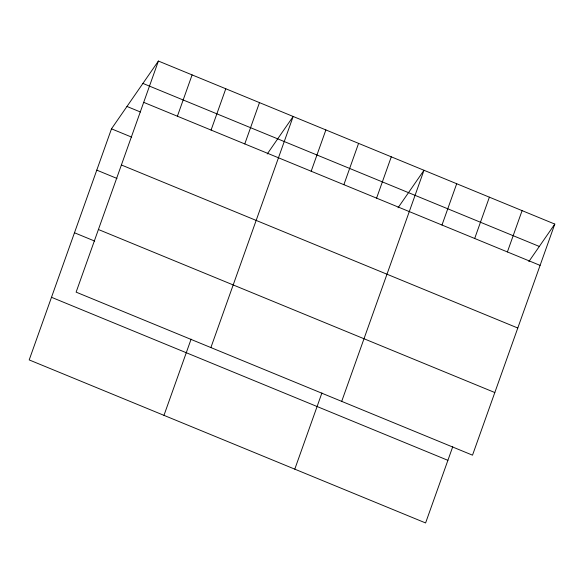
<?xml version="1.0" encoding="UTF-8"?>
<svg xmlns="http://www.w3.org/2000/svg" width="584" height="584" viewBox="0 0 584 584"><rect width="100%" height="100%" fill="white"/><g stroke="black" fill="none" stroke-linecap="round" stroke-linejoin="round"><path stroke-width="0.88" d="M158.403 61.043L76.117 292.139L472.514 455.17L554.8 224.081L158.403 61.043L111.486 128.83L29.2 359.919L425.597 522.957L452.739 446.738M177.39 116.209L192.099 74.905M211.079 130.071L225.789 88.761M244.776 143.927L259.486 102.616M163.973 415.355L191.114 339.136M210.89 347.568L293.175 116.479L267.231 153.972M311.17 171.236L325.879 129.925M343.874 184.683L358.583 143.379M376.578 198.137L391.287 156.826M294.789 469.156L321.923 392.937M341.698 401.369L423.991 170.28L398.04 207.773M441.986 225.037L456.695 183.726M474.683 238.484L489.392 197.18M507.386 251.938L522.096 210.627M528.849 261.574L554.8 224.081M142.919 83.417L539.317 246.448M143.693 102.353L540.091 265.384M126.969 106.463L140.445 112.004M111.486 128.83L131.707 137.145M121.392 164.98L517.789 328.018M96.776 170.134L116.997 178.448M98.419 229.512L494.816 392.543M74.475 232.768L94.696 241.082M51.502 297.293L447.899 460.323"/></g></svg>
